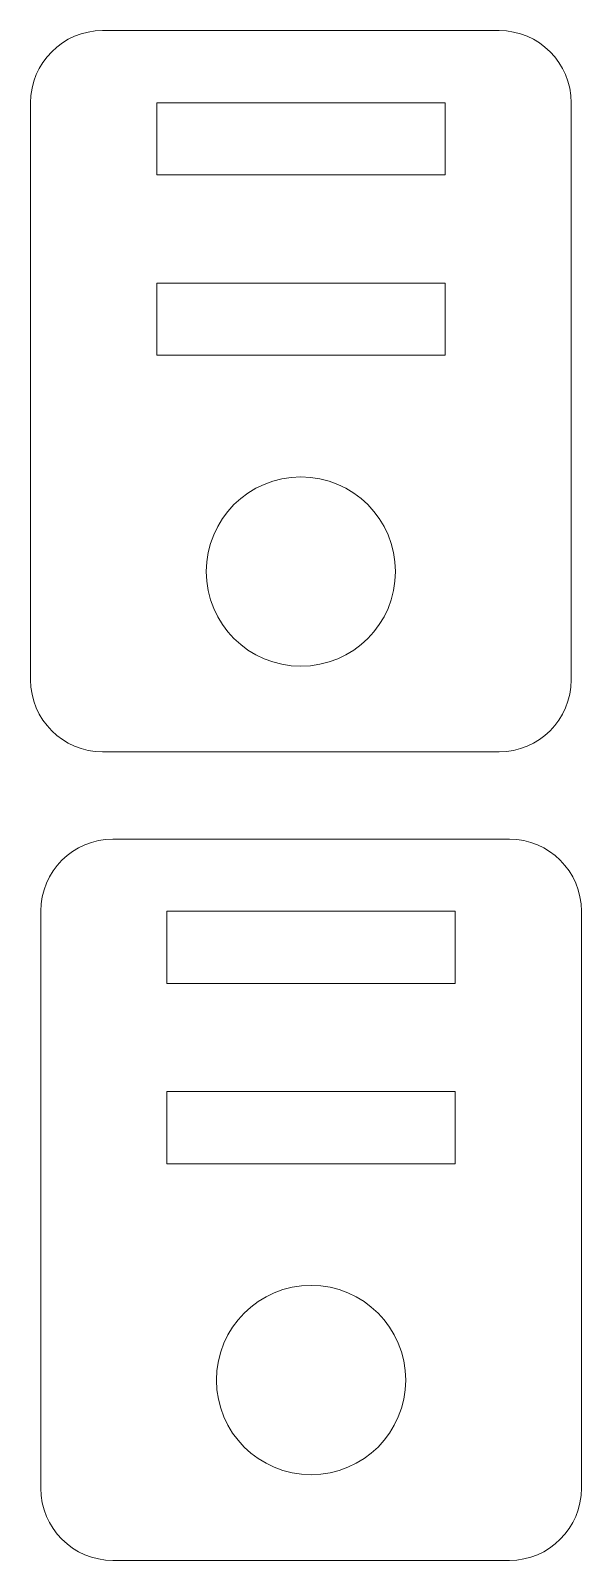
# Model space of a CAD drawing. Header units: millimetres. Extents: x 4.6 to 19.9, y 5.4 to 47.8.
import ezdxf

# ---------------------------------------------------------------- set-up
doc = ezdxf.new("R2010")
doc.units = ezdxf.units.MM

msp = doc.modelspace()

# ---------------------------------------------------------------- linework, layer by layer
at = {"color": 7, "linetype": 'Continuous', "lineweight": 15}
for p, q in [((6.596, 47.83), (17.596, 47.83)), ((4.596, 29.83), (4.596, 45.83)), ((8.096, 45.83), (16.096, 45.83)), ((8.096, 43.83), (8.096, 45.83)), ((16.096, 45.83), (16.096, 43.83)), ((19.596, 45.83), (19.596, 29.83)), ((16.096, 43.83), (8.096, 43.83)), ((8.096, 40.83), (16.096, 40.83)), ((8.096, 38.83), (8.096, 40.83)), ((16.096, 40.83), (16.096, 38.83)), ((16.096, 38.83), (8.096, 38.83)), ((17.596, 27.83), (6.596, 27.83)), ((6.88, 25.411), (17.88, 25.411)), ((4.88, 7.411), (4.88, 23.411)), ((8.38, 23.411), (16.38, 23.411)), ((8.38, 21.411), (8.38, 23.411)), ((16.38, 23.411), (16.38, 21.411)), ((19.88, 23.411), (19.88, 7.411)), ((16.38, 21.411), (8.38, 21.411)), ((8.38, 18.411), (16.38, 18.411)), ((8.38, 16.411), (8.38, 18.411)), ((16.38, 18.411), (16.38, 16.411)), ((16.38, 16.411), (8.38, 16.411)), ((17.88, 5.411), (6.88, 5.411))]:
    msp.add_line(p, q, dxfattribs=at)
for centre in [(12.096, 32.83), (12.38, 10.411)]:
    msp.add_circle(centre, 2.625, dxfattribs=at)
for centre, start, end in [((6.596, 45.83), 90, 180), ((17.596, 45.83), 0, 90), ((6.596, 29.83), 180, 270), ((17.596, 29.83), 270, 0), ((6.88, 23.411), 90, 180), ((17.88, 23.411), 0, 90), ((6.88, 7.411), 180, 270), ((17.88, 7.411), 270, 0)]:
    msp.add_arc(centre, 2, start, end, dxfattribs=at)

doc.saveas('drawing.dxf')
